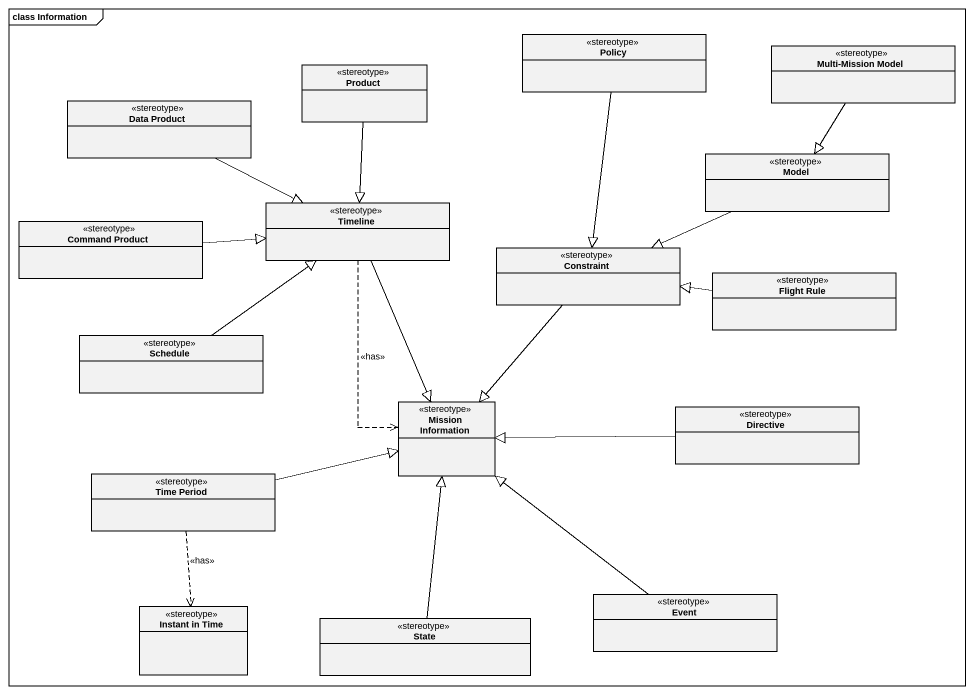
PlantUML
@startuml
mainframe class Information
hide circle
hide empty members
class Policy <<stereotype>>
class "Multi-Mission Model" as Multi_Mission_Model <<stereotype>>
class Product <<stereotype>>
class "Data Product" as Data_Product <<stereotype>>
class Model <<stereotype>>
class Timeline <<stereotype>>
class "Command Product" as Command_Product <<stereotype>>
class Constraint <<stereotype>>
class "Flight Rule" as Flight_Rule <<stereotype>>
class Schedule <<stereotype>>
class "Mission Information" as Mission_Information <<stereotype>>
class Directive <<stereotype>>
class "Time Period" as Time_Period <<stereotype>>
class Event <<stereotype>>
class "Instant in Time" as Instant_in_Time <<stereotype>>
class "State" as State_ <<stereotype>>
Policy --|> Constraint
Multi_Mission_Model --|> Model
Product --|> Timeline
Data_Product -right-|> Timeline
Model -left-|> Constraint
Timeline ..> Mission_Information : <<has>>
Timeline --|> Mission_Information
Command_Product -right-|> Timeline
Constraint --|> Mission_Information
Flight_Rule -left-|> Constraint
Schedule -up-|> Timeline
Directive -left-|> Mission_Information
Time_Period -right-|> Mission_Information
Time_Period ..> Instant_in_Time : <<has>>
Event -up-|> Mission_Information
State_ -up-|> Mission_Information
@enduml
